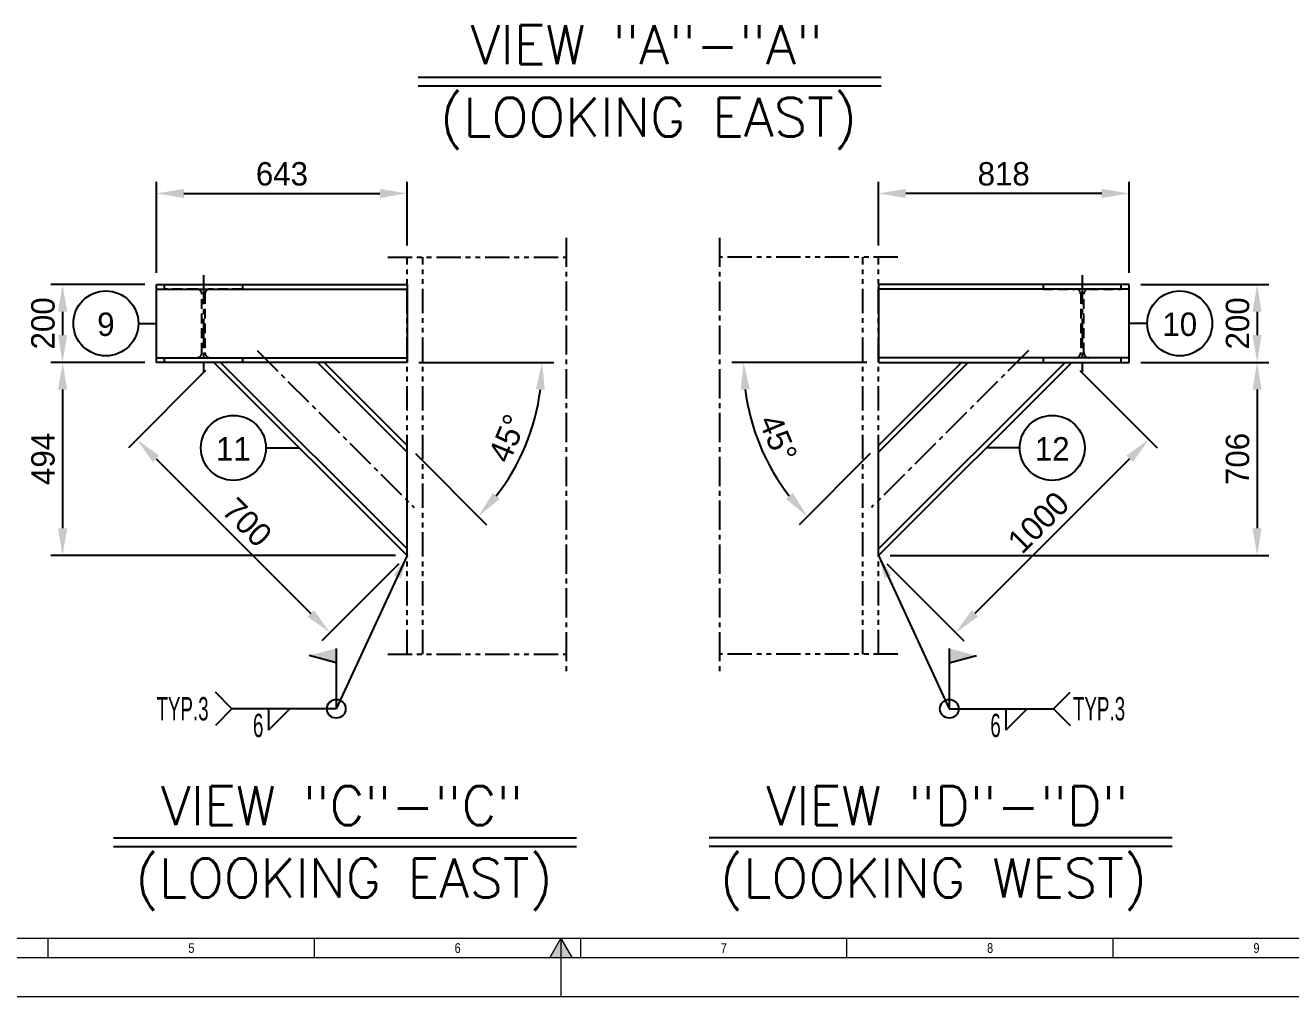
# Model space of a CAD drawing. Header units: millimetres. Extents: x 0 to 4222, y 0 to 2966.
# Drawn here: x 1413 to 3036, y 0 to 1247 of the extents above; entities that cross this region are included whole.
import ezdxf
from ezdxf.enums import TextEntityAlignment as Align

# ---------------------------------------------------------------- set-up
doc = ezdxf.new("R2010")
doc.units = ezdxf.units.MM
doc.header["$LTSCALE"] = 50
for name, pattern in [('CENTER2', [1.125, 0.75, -0.125, 0.125, -0.125]), ('HIDDEN', [0.375, 0.25, -0.125]), ('PHANTOM2', [1.25, 0.625, -0.125, 0.125, -0.125, 0.125, -0.125])]:
    doc.linetypes.add(name, pattern=pattern)
for name, color, linetype in [('1. continuous', 3, 'Continuous'), ('2. Hidden', 2, 'HIDDEN'), ('3. phantom', 6, 'PHANTOM2'), ('5. text', 2, 'Continuous'), ('7. center', 1, 'CENTER2'), ('dimension', 7, 'Continuous'), ('text', 2, 'Continuous')]:
    doc.layers.add(name, color=color, linetype=linetype)
for name, color, linetype, lineweight in [('4', 4, 'Continuous', 9), ('G-ANNO-BRDR', 3, 'Continuous', 0), ('G-ANNO-TTLB', 7, 'Continuous', 0)]:
    doc.layers.add(name, color=color, linetype=linetype, lineweight=lineweight)
doc.styles.add('ROMANS', font='romans.shx', dxfattribs={"width": 0.8, "bigfont": 'whgtxt.shx'})
doc.styles.add('Style-Arial', font='ARIAL.TTF')
doc.dimstyles.new('ISO-25', dxfattribs={"dimscale": 10, "dimtxt": 3, "dimasz": 3, "dimexe": 1.5, "dimexo": 1.5, "dimgap": 1, "dimtad": 1, "dimdec": 0, "dimrnd": 0.5, "dimtxsty": 'Standard', "dimcen": 2.5, "dimclrd": 4, "dimclre": 4, "dimclrt": 2, "dimadec": 0, "dimazin": 0, "dimtfac": 1, "dimtdec": 0, "dimtmove": 0, "dimatfit": 3, "dimfxl": 1, "dimarcsym": 0})
doc.dimstyles.get("Standard").update_dxf_attribs({"dimtxt": 0.18, "dimasz": 0.18, "dimexe": 0.18, "dimexo": 0.0625, "dimgap": 0.09, "dimtad": 0, "dimtih": 1, "dimtoh": 1, "dimdec": 4, "dimzin": 0, "dimdsep": 46, "dimtxsty": 'Standard', "dimcen": 0.09, "dimadec": 0, "dimazin": 0, "dimtfac": 1, "dimtdec": 4, "dimtofl": 0, "dimtmove": 0, "dimatfit": 3, "dimfxl": 1, "dimtolj": 1, "dimtzin": 0, "dimarcsym": 0})

# ---------------------------------------------------------------- blocks, each defined once
blk = doc.blocks.new('*D26')
at = {"color": 4, "lineweight": -2, "transparency": 16777216}
for p, q in [((1566.2, 914.2), (1445.5, 914.2)), ((1460.5, 879.2), (1460.5, 849.2)), ((1566.2, 814.2), (1445.5, 814.2))]:
    blk.add_line(p, q, dxfattribs=at)
at = {"color": 4, "transparency": 16777216}
for points in [[(1454.7, 879.2), (1466.4, 879.2), (1460.5, 914.2)], [(1454.7, 849.2), (1466.4, 849.2), (1460.5, 814.2)]]:
    blk.add_solid(points, dxfattribs=at)
at = {"layer": 'Defpoints', "color": 0, "transparency": 16777216}
for p in [(1581.2, 914.2), (1460.5, 814.2), (1581.2, 814.2)]:
    blk.add_point(p, dxfattribs=at)
at = {"color": 2, "transparency": 16777216, "insert": (1435.5, 864.2), "char_height": 30, "attachment_point": 5, "rotation": 90}
blk.add_mtext('200', dxfattribs=at)
blk = doc.blocks.new('*D27')
at = {"color": 4, "lineweight": -2, "transparency": 16777216}
for p, q in [((1460.5, 779.2), (1460.5, 601.2)), ((1887.7, 566.2), (1445.5, 566.2))]:
    blk.add_line(p, q, dxfattribs=at)
at = {"color": 4, "transparency": 16777216}
for points in [[(1454.7, 779.2), (1466.4, 779.2), (1460.5, 814.2)], [(1454.7, 601.2), (1466.4, 601.2), (1460.5, 566.2)]]:
    blk.add_solid(points, dxfattribs=at)
at = {"layer": 'Defpoints', "color": 0, "transparency": 16777216}
for p in [(1460.5, 814.2), (1460.5, 566.2), (1902.7, 566.2)]:
    blk.add_point(p, dxfattribs=at)
at = {"color": 2, "transparency": 16777216, "insert": (1435.5, 690.2), "char_height": 30, "attachment_point": 5, "rotation": 90}
blk.add_mtext('494', dxfattribs=at)
blk = doc.blocks.new('*D28')
at = {"color": 4, "lineweight": -2, "transparency": 16777216}
for p, q in [((1644.1, 803.6), (1545.1, 704.6)), ((1580.4, 690.4), (1778.9, 491.9)), ((1892.1, 555.6), (1793.1, 456.6))]:
    blk.add_line(p, q, dxfattribs=at)
at = {"color": 4, "transparency": 16777216}
for points in [[(1584.6, 694.5), (1576.3, 686.3), (1555.7, 715.2)], [(1783.1, 496), (1774.8, 487.8), (1803.7, 467.2)]]:
    blk.add_solid(points, dxfattribs=at)
at = {"layer": 'Defpoints', "color": 0, "transparency": 16777216}
for p in [(1654.7, 814.2), (1902.7, 566.2), (1803.7, 467.2)]:
    blk.add_point(p, dxfattribs=at)
at = {"color": 2, "transparency": 16777216, "insert": (1697.4, 608.8), "char_height": 30, "attachment_point": 5, "rotation": 315}
blk.add_mtext('700', dxfattribs=at)
blk = doc.blocks.new('*D29')
at = {"color": 4, "lineweight": -2, "transparency": 16777216}
for p, q in [((1917.7, 814.2), (2090.8, 814.2)), ((1913.3, 697), (2004.5, 605.8))]:
    blk.add_line(p, q, dxfattribs=at)
blk.add_arc((1796.1, 814.2), 279.7, 322.1747, 352.8253, dxfattribs=at)
at = {"color": 4, "transparency": 16777216}
for points in [[(2067.8, 779.6), (2079.4, 778.9), (2075.8, 814.2)], [(2021.4, 638.8), (2012.7, 646.5), (1993.9, 616.4)]]:
    blk.add_solid(points, dxfattribs=at)
at = {"layer": 'Defpoints', "color": 0, "transparency": 16777216}
for p in [(1581.2, 814.2), (1796.1, 814.2), (1902.7, 814.2), (1902.7, 707.6), (2038.3, 674.4)]:
    blk.add_point(p, dxfattribs=at)
at = {"color": 2, "transparency": 16777216, "insert": (2031.4, 716.7), "char_height": 30, "attachment_point": 5, "rotation": 67.5}
blk.add_mtext('45°', dxfattribs=at)
blk = doc.blocks.new('*D30')
at = {"color": 4, "lineweight": -2, "transparency": 16777216}
for p, q in [((1581.2, 929.2), (1581.2, 1046)), ((1902.7, 964.2), (1902.7, 1046)), ((1616.2, 1031), (1867.7, 1031))]:
    blk.add_line(p, q, dxfattribs=at)
at = {"color": 4, "transparency": 16777216}
for points in [[(1616.2, 1036.9), (1616.2, 1025.2), (1581.2, 1031)], [(1867.7, 1036.9), (1867.7, 1025.2), (1902.7, 1031)]]:
    blk.add_solid(points, dxfattribs=at)
at = {"layer": 'Defpoints', "color": 0, "transparency": 16777216}
for p in [(1902.7, 1031), (1902.7, 949.2), (1581.2, 914.2)]:
    blk.add_point(p, dxfattribs=at)
at = {"color": 2, "transparency": 16777216, "insert": (1742, 1056), "char_height": 30, "attachment_point": 5}
blk.add_mtext('643', dxfattribs=at)
blk = doc.blocks.new('*D31')
at = {"color": 4, "lineweight": -2, "transparency": 16777216}
for p, q in [((2844, 914.2), (3008.4, 914.2)), ((2993.4, 879.2), (2993.4, 849.2)), ((2844, 814.2), (3008.4, 814.2))]:
    blk.add_line(p, q, dxfattribs=at)
at = {"color": 4, "transparency": 16777216}
for points in [[(2987.5, 879.2), (2999.2, 879.2), (2993.4, 914.2)], [(2987.5, 849.2), (2999.2, 849.2), (2993.4, 814.2)]]:
    blk.add_solid(points, dxfattribs=at)
at = {"layer": 'Defpoints', "color": 0, "transparency": 16777216}
for p in [(2829, 914.2), (2829, 814.2), (2993.4, 814.2)]:
    blk.add_point(p, dxfattribs=at)
at = {"color": 2, "transparency": 16777216, "insert": (2968.4, 864.2), "char_height": 30, "attachment_point": 5, "rotation": 90}
blk.add_mtext('200', dxfattribs=at)
blk = doc.blocks.new('*D32')
at = {"color": 4, "lineweight": -2, "transparency": 16777216}
for p, q in [((2993.4, 779.2), (2993.4, 601.2)), ((2522.5, 566.2), (3008.4, 566.2))]:
    blk.add_line(p, q, dxfattribs=at)
at = {"color": 4, "transparency": 16777216}
for points in [[(2987.5, 779.2), (2999.2, 779.2), (2993.4, 814.2)], [(2987.5, 601.2), (2999.2, 601.2), (2993.4, 566.2)]]:
    blk.add_solid(points, dxfattribs=at)
at = {"layer": 'Defpoints', "color": 0, "transparency": 16777216}
for p in [(2993.4, 814.2), (2507.5, 566.2), (2993.4, 566.2)]:
    blk.add_point(p, dxfattribs=at)
at = {"color": 2, "transparency": 16777216, "insert": (2968.4, 690.2), "char_height": 30, "attachment_point": 5, "rotation": 90}
blk.add_mtext('706', dxfattribs=at)
blk = doc.blocks.new('*D33')
at = {"color": 4, "lineweight": -2, "transparency": 16777216}
for p, q in [((2766.1, 803.6), (2865.1, 704.6)), ((2829.7, 690.4), (2631.2, 491.9)), ((2518.1, 555.6), (2617.1, 456.6))]:
    blk.add_line(p, q, dxfattribs=at)
at = {"color": 4, "transparency": 16777216}
for points in [[(2825.6, 694.5), (2833.9, 686.3), (2854.5, 715.2)], [(2627.1, 496), (2635.4, 487.8), (2606.5, 467.2)]]:
    blk.add_solid(points, dxfattribs=at)
at = {"layer": 'Defpoints', "color": 0, "transparency": 16777216}
for p in [(2755.5, 814.2), (2507.5, 566.2), (2606.5, 467.2)]:
    blk.add_point(p, dxfattribs=at)
at = {"color": 2, "transparency": 16777216, "insert": (2712.8, 608.8), "char_height": 30, "attachment_point": 5, "rotation": 45}
blk.add_mtext('1000', dxfattribs=at)
blk = doc.blocks.new('*D34')
at = {"color": 4, "lineweight": -2, "transparency": 16777216}
for p, q in [((2492.5, 814.2), (2319.4, 814.2)), ((2496.9, 697), (2405.7, 605.8))]:
    blk.add_line(p, q, dxfattribs=at)
blk.add_arc((2614, 814.2), 279.7, 187.1747, 217.8253, dxfattribs=at)
at = {"color": 4, "transparency": 16777216}
for points in [[(2330.7, 778.9), (2342.4, 779.6), (2334.4, 814.2)], [(2397.5, 646.5), (2388.7, 638.8), (2416.3, 616.4)]]:
    blk.add_solid(points, dxfattribs=at)
at = {"layer": 'Defpoints', "color": 0, "transparency": 16777216}
for p in [(2507.5, 814.2), (2614, 814.2), (2829, 814.2), (2343.9, 741.8), (2507.5, 707.6)]:
    blk.add_point(p, dxfattribs=at)
at = {"color": 2, "transparency": 16777216, "insert": (2378.7, 716.7), "char_height": 30, "attachment_point": 5, "rotation": 292.5}
blk.add_mtext('45°', dxfattribs=at)
blk = doc.blocks.new('*D35')
at = {"color": 4, "lineweight": -2, "transparency": 16777216}
for p, q in [((2507.5, 964.2), (2507.5, 1046)), ((2829, 929.2), (2829, 1046)), ((2794, 1031), (2542.5, 1031))]:
    blk.add_line(p, q, dxfattribs=at)
at = {"color": 4, "transparency": 16777216}
for points in [[(2542.5, 1036.9), (2542.5, 1025.2), (2507.5, 1031)], [(2794, 1036.9), (2794, 1025.2), (2829, 1031)]]:
    blk.add_solid(points, dxfattribs=at)
at = {"layer": 'Defpoints', "color": 0, "transparency": 16777216}
for p in [(2507.5, 1031), (2507.5, 949.2), (2829, 914.2)]:
    blk.add_point(p, dxfattribs=at)
at = {"color": 2, "transparency": 16777216, "insert": (2668.2, 1056), "char_height": 30, "attachment_point": 5}
blk.add_mtext('818', dxfattribs=at)

msp = doc.modelspace()

# ---------------------------------------------------------------- linework, layer by layer
for p, q in [((1557.7, 864.2), (1581.2, 864.2)), ((2852.4, 864.2), (2829, 864.2)), ((1721.3, 704.4), (1764.5, 704.4)), ((2688.8, 704.4), (2645.6, 704.4))]:
    msp.add_line(p, q)
at = {"layer": '1. continuous'}
for p, q in [((1581.2, 914.2), (1902.7, 914.2)), ((1581.2, 814.2), (1581.2, 914.2)), ((1902.7, 914.2), (1902.7, 814.2)), ((2829, 914.2), (2507.5, 914.2)), ((2507.5, 914.2), (2507.5, 814.2)), ((2829, 814.2), (2829, 914.2)), ((1581.2, 908.2), (1902.7, 908.2)), ((2829, 908.2), (2507.5, 908.2)), ((1581.2, 820.2), (1902.7, 820.2)), ((1902.7, 814.2), (1581.2, 814.2)), ((1902.7, 566.2), (1654.7, 814.2)), ((1663.2, 814.2), (1902.7, 574.7)), ((1787.6, 814.2), (1902.7, 699.1)), ((1796.1, 814.2), (1902.7, 707.6)), ((2829, 820.2), (2507.5, 820.2)), ((2622.5, 814.2), (2507.5, 699.1)), ((2747, 814.2), (2507.5, 574.7)), ((2507.5, 814.2), (2829, 814.2)), ((2614, 814.2), (2507.5, 707.6)), ((2507.5, 566.2), (2755.5, 814.2)), ((1902.7, 566.2), (1902.7, 707.6)), ((2507.5, 566.2), (2507.5, 707.6))]:
    msp.add_line(p, q, dxfattribs=at)
at = {"layer": '2. Hidden'}
for points in [[(1691.2, 814.2), (1591.2, 814.2), (1591.2, 820.2), (1632.7, 820.2, 0.414214), (1639.2, 826.7), (1639.2, 901.7, 0.414214), (1632.7, 908.2), (1591.2, 908.2), (1591.2, 914.2), (1691.2, 914.2), (1691.2, 908.2), (1649.7, 908.2, 0.414214), (1643.2, 901.7), (1643.2, 826.7, 0.414214), (1649.7, 820.2), (1691.2, 820.2)], [(2719, 814.2), (2819, 814.2), (2819, 820.2), (2777.5, 820.2, -0.414214), (2771, 826.7), (2771, 901.7, -0.414214), (2777.5, 908.2), (2819, 908.2), (2819, 914.2), (2719, 914.2), (2719, 908.2), (2760.5, 908.2, -0.414214), (2767, 901.7), (2767, 826.7, -0.414214), (2760.5, 820.2), (2719, 820.2)]]:
    msp.add_lwpolyline(points, format="xyb", close=True, dxfattribs=at)
at = {"layer": '3. phantom'}
for p, q in [((1877.7, 949.2), (2106.6, 949.2)), ((1902.7, 439.8), (1902.7, 949.2)), ((1922.7, 439.8), (1922.7, 949.2)), ((2532.5, 949.2), (2303.5, 949.2)), ((2487.5, 439.8), (2487.5, 949.2)), ((2507.5, 439.8), (2507.5, 949.2)), ((1877.7, 439.8), (2106.6, 439.8)), ((2532.5, 439.8), (2303.5, 439.8))]:
    msp.add_line(p, q, dxfattribs=at)
at = {"layer": '5. text'}
for p, q in [((1916.9, 1180.2), (2510.8, 1180.2)), ((1916.9, 1169.2), (2510.8, 1169.2)), ((1526, 203.8), (2119.9, 203.8)), ((2884.2, 203.8), (2290.2, 203.8)), ((1526, 192.7), (2119.9, 192.7)), ((2884.2, 192.7), (2290.2, 192.7))]:
    msp.add_line(p, q, dxfattribs=at)
at = {"layer": '5. text', "color": 7}
for centre in [(1516.1, 864.2), (2894.1, 864.2), (1679.7, 704.4), (2730.5, 704.4)]:
    msp.add_circle(centre, 41.7, dxfattribs=at)
at = {"layer": '7. center'}
for p, q in [((2106.6, 974.2), (2106.6, 414.8)), ((2303.5, 974.2), (2303.5, 414.8)), ((1641.2, 926.2), (1641.2, 802.2)), ((2769, 926.2), (2769, 802.2)), ((1710, 829.6), (1911.7, 627.9)), ((2700.1, 829.6), (2498.5, 627.9))]:
    msp.add_line(p, q, dxfattribs=at)
at = {"layer": 'dimension', "color": 2}
for p, q in [((1811.7, 447.1), (1811.7, 369.5)), ((2598.4, 447.1), (2598.4, 369.5)), ((1811.7, 428.5), (1777, 437.8)), ((2598.4, 428.5), (2633.2, 437.8)), ((1677.9, 369.5), (1656.7, 390.7)), ((2732.2, 369.5), (2753.5, 390.7)), ((1677.9, 369.5), (1656.7, 348.3)), ((1811.7, 369.5), (1677.9, 369.5)), ((1724.8, 369.5), (1724.8, 341.9)), ((1752.3, 369.5), (1724.8, 341.9)), ((2598.4, 369.5), (2732.2, 369.5)), ((2671, 369.5), (2671, 341.9)), ((2698.5, 369.5), (2671, 341.9)), ((2732.2, 369.5), (2753.5, 348.3))]:
    msp.add_line(p, q, dxfattribs=at)
for centre in [(1811.7, 369.5), (2598.4, 369.5)]:
    msp.add_circle(centre, 12, dxfattribs=at)
for points in [[(1777, 437.8), (1811.7, 428.5), (1777, 437.8), (1811.7, 447.1)], [(2633.2, 437.8), (2598.4, 428.5), (2633.2, 437.8), (2598.4, 447.1)]]:
    msp.add_solid(points, dxfattribs=at)
at = {"layer": 'G-ANNO-BRDR', "color": 3, "lineweight": 13, "ltscale": 0.172512}
msp.add_line((4200, 0), (0, 0), dxfattribs=at)
at = {"layer": 'G-ANNO-TTLB', "color": 7, "lineweight": 13, "ltscale": 0.172512}
for p, q in [((4150.1, 74.9), (99.9, 74.9)), ((1441.6, 74.9), (1441.6, 49.9)), ((1783.3, 74.9), (1783.3, 49.9)), ((2085.6, 49.9), (2100, 74.9)), ((2100, 74.9), (2100, 0)), ((2100, 74.9), (2100, 49.9)), ((2100, 74.9), (2114.4, 49.9)), ((2125, 74.9), (2125, 49.9)), ((2466.6, 74.9), (2466.6, 49.9)), ((2808.3, 74.9), (2808.3, 49.9)), ((4175, 49.9), (74.9, 49.9)), ((2114.4, 49.9), (2085.6, 49.9))]:
    msp.add_line(p, q, dxfattribs=at)
msp.add_solid([(2085.6, 49.9), (2100, 74.9), (2114.4, 49.9)], dxfattribs=at)

# ---------------------------------------------------------------- texts
at = {"layer": '4', "color": 7, "style": 'Style-Arial', "width": 0.8}
for s, p in [('5', (1621.9, 56.2)), ('6', (1963.6, 56.2)), ('7', (2305.2, 56.2)), ('8', (2646.9, 56.2)), ('9', (2988.6, 56.2))]:
    msp.add_text(s, height=12.5, dxfattribs=at).set_placement(p)
at = {"layer": '5. text', "style": 'ROMANS'}
for s, p in [('VIEW "A"-"A"', (2209.9, 1196.8)), ('(LOOKING EAST)', (2212.5, 1103.9)), ('VIEW "C"-"C"', (1819, 220.3)), ('VIEW "D"-"D"', (2595.9, 220.3)), ('(LOOKING EAST)', (1821.7, 127.4)), ('(LOOKING WEST)', (2578.2, 127.4))]:
    msp.add_text(s, height=50, dxfattribs=at).set_placement(p, align=Align.CENTER)
at = {"layer": 'dimension', "color": 4, "width": 0.6}
for p in [(1581, 354.6), (2757.1, 354.6)]:
    msp.add_text('TYP.3', height=30, dxfattribs=at).set_placement(p)
for p in [(1711.5, 333.2), (2657.7, 333.2)]:
    msp.add_text('6', height=30, dxfattribs=at).set_placement(p, align=Align.CENTER)
at = {"layer": 'text', "color": 2}
for s, p in [('9', (1516.1, 848.1)), ('10', (2894.1, 848.1)), ('11', (1679.6, 688.2)), ('12', (2730.5, 688.2))]:
    msp.add_text(s, height=30, dxfattribs=at).set_placement(p, align=Align.CENTER)

# ---------------------------------------------------------------- dimensions: what is measured, and where the dimension line sits
dim = msp.add_linear_dim(base=(1902.7, 1031), p1=(1581.2, 914.2), p2=(1902.7, 949.2), text='643', dimstyle='Standard', override={"dimscale": 10, "dimtxt": 3, "dimasz": 3.5, "dimexe": 1.5, "dimexo": 1.5, "dimgap": 1, "dimtad": 1, "dimtih": 0, "dimtoh": 0, "dimdec": 0, "dimrnd": 0.5, "dimzin": 8, "dimdsep": 44, "dimcen": 2.5, "dimclrd": 4, "dimclre": 4, "dimclrt": 2, "dimtdec": 0, "dimtofl": 1, "dimtolj": 0, "dimtzin": 8})
dim.commit()
dim.dimension.update_dxf_attribs({"geometry": '*D30', "text_midpoint": (1742, 1056)})
for base, p1, p2, angle, text, picture, middle in [((2507.5, 1031), (2829, 914.2), (2507.5, 949.2), 180, '818', '*D35', (2668.2, 1056)), ((1460.5, 814.2), (1581.2, 914.2), (1581.2, 814.2), 90, '200', '*D26', (1435.5, 864.2)), ((2993.4, 814.2), (2829, 914.2), (2829, 814.2), 90, '200', '*D31', (2968.4, 864.2)), ((1460.5, 566.2), (1460.5, 814.2), (1902.7, 566.2), 90, '494', '*D27', (1435.5, 690.2)), ((2993.4, 566.2), (2993.4, 814.2), (2507.5, 566.2), 90, '706', '*D32', (2968.4, 690.2))]:
    dim = msp.add_linear_dim(base=base, p1=p1, p2=p2, angle=angle, text=text, dimstyle='Standard', override={"dimscale": 10, "dimtxt": 3, "dimasz": 3.5, "dimexe": 1.5, "dimexo": 1.5, "dimgap": 1, "dimtad": 1, "dimtih": 0, "dimtoh": 0, "dimdec": 0, "dimrnd": 0.5, "dimzin": 8, "dimdsep": 44, "dimcen": 2.5, "dimclrd": 4, "dimclre": 4, "dimclrt": 2, "dimtdec": 0, "dimtofl": 1, "dimtolj": 0, "dimtzin": 8})
    dim.commit()
    dim.dimension.update_dxf_attribs({"geometry": picture, "text_midpoint": middle})
for p1, p2, distance, text, picture, middle in [((1654.7, 814.2), (1902.7, 566.2), -140, '700', '*D28', (1697.4, 608.8)), ((2755.5, 814.2), (2507.5, 566.2), 140, '1000', '*D33', (2712.8, 608.8))]:
    dim = msp.add_aligned_dim(p1=p1, p2=p2, distance=distance, text=text, dimstyle='Standard', override={"dimscale": 10, "dimtxt": 3, "dimasz": 3.5, "dimexe": 1.5, "dimexo": 1.5, "dimgap": 1, "dimtad": 1, "dimtih": 0, "dimtoh": 0, "dimdec": 0, "dimrnd": 0.5, "dimzin": 8, "dimdsep": 44, "dimcen": 2.5, "dimclrd": 4, "dimclre": 4, "dimclrt": 2, "dimtdec": 0, "dimtofl": 1, "dimtolj": 0, "dimtzin": 8})
    dim.commit()
    dim.dimension.update_dxf_attribs({"geometry": picture, "text_midpoint": middle})
for base, line1, line2, picture, middle in [((2038.3, 674.4), ((1902.7, 814.2), (1581.2, 814.2)), ((1796.1, 814.2), (1902.7, 707.6)), '*D29', (2031.4, 716.7)), ((2343.9, 741.8), ((2507.5, 814.2), (2829, 814.2)), ((2614, 814.2), (2507.5, 707.6)), '*D34', (2378.7, 716.7))]:
    dim = msp.add_angular_dim_2l(base=base, line1=line1, line2=line2, dimstyle='Standard', override={"dimscale": 10, "dimtxt": 3, "dimasz": 3.5, "dimexe": 1.5, "dimexo": 1.5, "dimgap": 1, "dimtad": 1, "dimtih": 0, "dimtoh": 0, "dimdec": 0, "dimrnd": 0.5, "dimzin": 8, "dimdsep": 44, "dimcen": 2.5, "dimclrd": 4, "dimclre": 4, "dimclrt": 2, "dimtdec": 0, "dimtofl": 1, "dimtolj": 0, "dimtzin": 8})
    dim.commit()
    dim.dimension.update_dxf_attribs({"geometry": picture, "text_midpoint": middle})

# ---------------------------------------------------------------- leaders
at = {"layer": '5. text'}
for points in [[(1902.7, 566.2), (1811.7, 369.5)], [(2507.5, 566.2), (2598.4, 369.5)]]:
    msp.add_leader(points, dimstyle='ISO-25', override={"dimgap": 1, "dimtad": 0, "dimclrd": 2}, dxfattribs=at)

doc.saveas('drawing.dxf')
